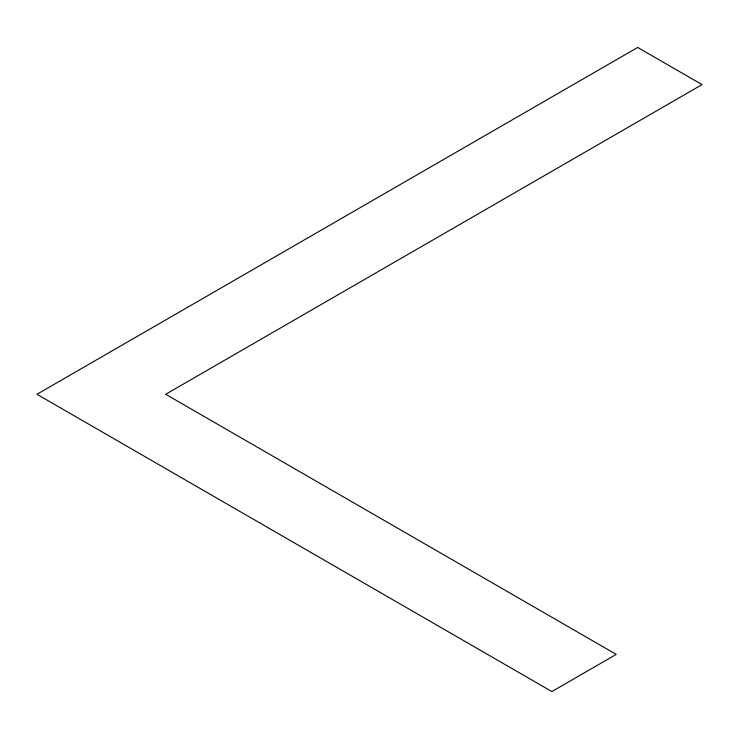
<?xml version="1.0" encoding="UTF-8"?>
<svg xmlns="http://www.w3.org/2000/svg" width="739" height="739" viewBox="0 0 739 739"><rect width="100%" height="100%" fill="white"/><g stroke="black" fill="none" stroke-linecap="round" stroke-linejoin="round"><path stroke-width="1.11" d="M637.683 47.444L36.95 394.275L551.867 691.556L616.234 654.394L165.675 394.275L702.05 84.606L637.683 47.444"/></g></svg>
